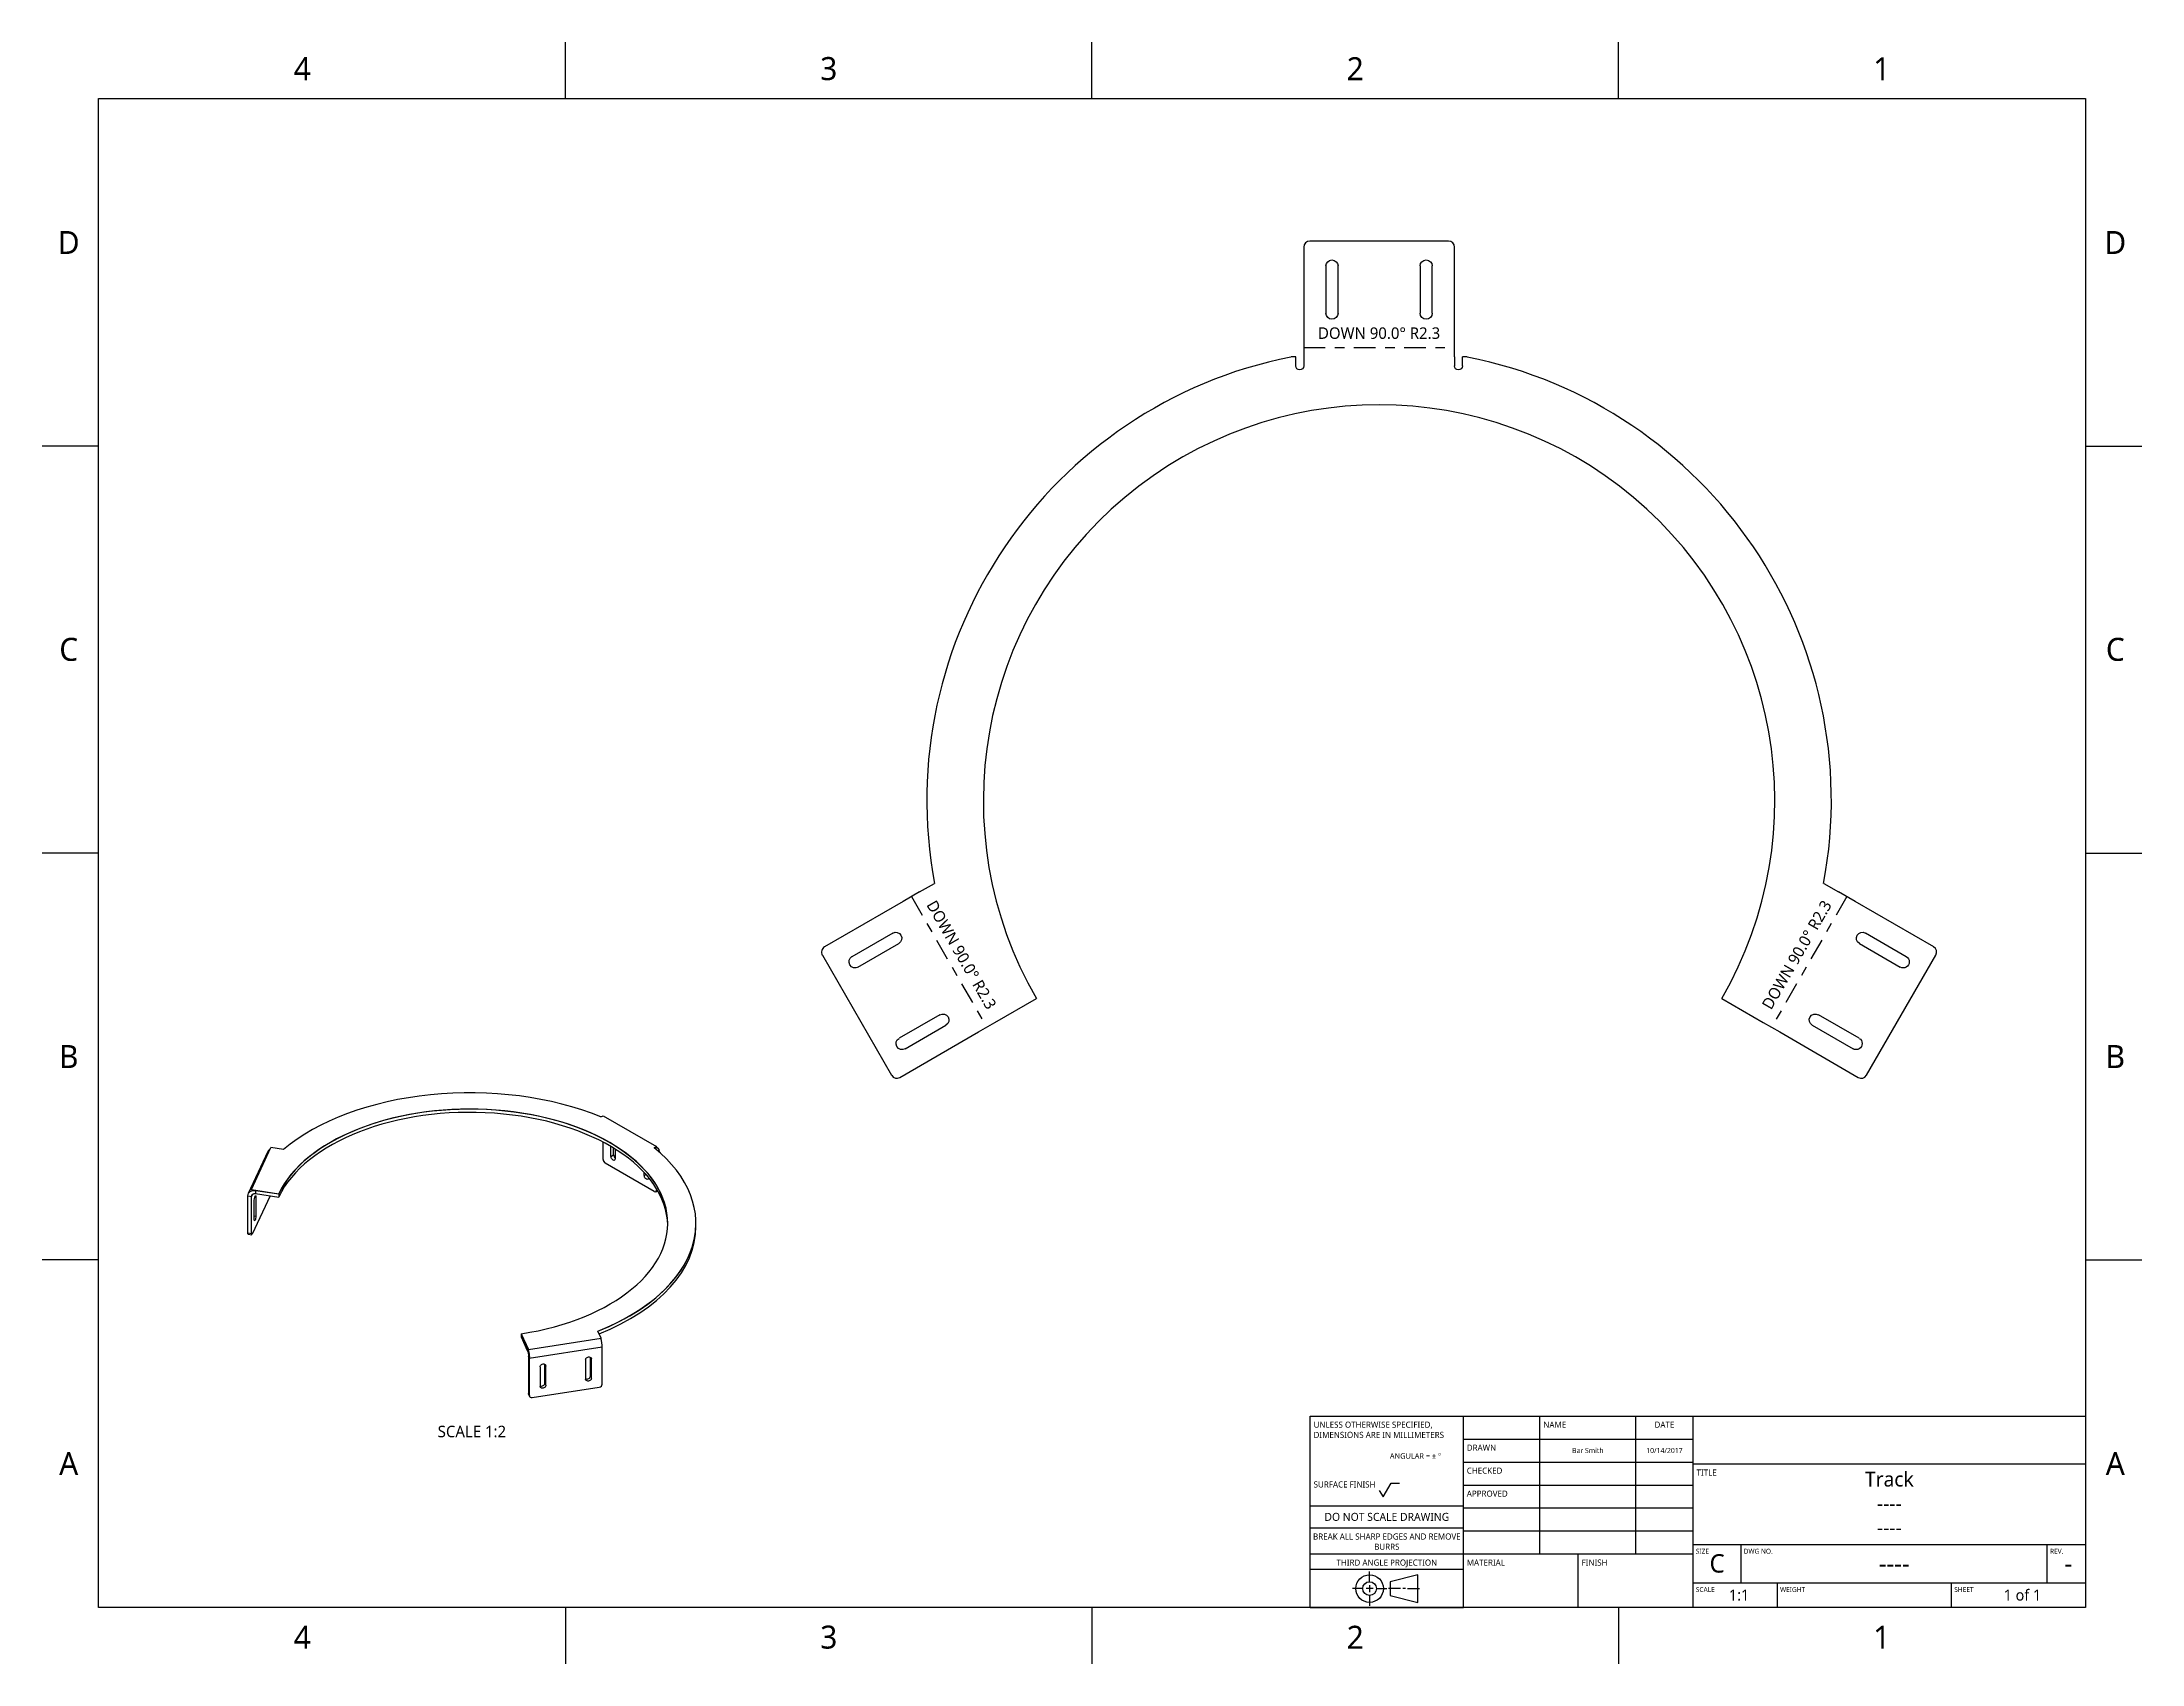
# Model space of a CAD drawing. Extents: x 0 to 22, y 0 to 17.
import ezdxf

# ---------------------------------------------------------------- set-up
doc = ezdxf.new("R2010")
doc.units = 0
doc.header["$LTSCALE"] = 0.5
doc.linetypes.add('CENTER', pattern=[0.72, 0.45, -0.09, 0.09, -0.09])
for name, color, linetype in [('ANNOTATION_TEXT', 7, 'CONTINUOUS'), ('BORDER_FRAME', 7, 'CONTINUOUS'), ('BORDER_ZONES', 7, 'CONTINUOUS'), ('SHEETMETAL_BEND_LINES_DOWN', 7, 'CENTER'), ('TANGENT_LINES', 7, 'CONTINUOUS'), ('TITLE_BLOCK', 7, 'CONTINUOUS'), ('VISIBLE', 7, 'CONTINUOUS')]:
    doc.layers.add(name, color=color, linetype=linetype)
doc.styles.add('ONSHAPE-STANDARD', font='NotoSans-Regular.ttf')
doc.styles.add('ONSHAPE-STANDARD-DIMENSION', font='')
doc.styles.add('ONSHAPE-STANDARD-FIELDS', font='')
doc.styles.get('ONSHAPE-STANDARD-DIMENSION').set_extended_font_data('Noto Sans')
doc.styles.get('ONSHAPE-STANDARD-FIELDS').set_extended_font_data('Noto Sans')

msp = doc.modelspace()

# ---------------------------------------------------------------- linework, layer by layer
at = {"layer": 'BORDER_FRAME'}
for p, q in [((0.62, 0.62), (0.62, 16.38)), ((0.62, 16.38), (21.38, 16.38)), ((21.38, 16.38), (21.38, 0.62)), ((21.38, 0.62), (0.62, 0.62))]:
    msp.add_line(p, q, dxfattribs=at)
at = {"layer": 'BORDER_ZONES'}
for p, q in [((5.5, 16.38), (5.5, 16.969)), ((11, 16.38), (11, 16.969)), ((16.5, 16.38), (16.5, 16.969)), ((0.62, 12.75), (0.031, 12.75)), ((21.38, 12.75), (21.969, 12.75)), ((0.62, 8.5), (0.031, 8.5)), ((21.38, 8.5), (21.969, 8.5)), ((0.62, 4.25), (0.031, 4.25)), ((21.38, 4.25), (21.969, 4.25)), ((5.5, 0.62), (5.5, 0.031)), ((11, 0.62), (11, 0.031)), ((16.5, 0.62), (16.5, 0.031))]:
    msp.add_line(p, q, dxfattribs=at)
at = {"layer": 'SHEETMETAL_BEND_LINES_DOWN'}
for p, q in [((13.212, 13.779), (14.787, 13.779)), ((9.113, 8.044), (9.901, 6.68)), ((18.885, 8.044), (18.098, 6.68))]:
    msp.add_line(p, q, dxfattribs=at)
at = {"layer": 'TANGENT_LINES'}
for p, q in [((5.975, 5.332), (6.003, 5.348)), ((6.477, 5.381), (6.476, 5.38)), ((6.323, 5.131), (6.341, 5.142)), ((2.181, 4.92), (2.219, 4.914)), ((2.23, 4.937), (2.219, 4.914)), ((2.266, 4.908), (2.255, 4.91)), ((2.263, 4.977), (2.263, 4.945)), ((6.45, 4.978), (6.458, 4.982)), ((2.249, 4.71), (2.266, 4.707)), ((2.181, 4.533), (2.219, 4.527)), ((5.101, 3.338), (5.101, 3.306)), ((5.883, 3.34), (5.122, 3.222)), ((5.122, 3.222), (5.112, 3.244)), ((5.296, 3.143), (5.288, 3.158)), ((5.771, 3.216), (5.764, 3.232)), ((5.112, 2.857), (5.122, 2.835)), ((5.285, 2.964), (5.296, 2.942)), ((5.761, 3.037), (5.771, 3.015))]:
    msp.add_line(p, q, dxfattribs=at)
at = {"layer": 'TITLE_BLOCK'}
for p, q in [((13.28, 0.62), (13.28, 2.62)), ((13.28, 2.62), (14.88, 2.62)), ((14.88, 0.62), (14.88, 2.62)), ((14.88, 2.62), (17.28, 2.62)), ((15.68, 1.18), (15.68, 2.62)), ((16.68, 1.18), (16.68, 2.62)), ((17.28, 0.62), (17.28, 2.62)), ((17.28, 2.62), (21.38, 2.62)), ((14.88, 2.38), (17.28, 2.38)), ((14.88, 2.14), (17.28, 2.14)), ((17.28, 2.12), (21.38, 2.12)), ((14, 1.844), (14.04, 1.775)), ((14.04, 1.775), (14.124, 1.92)), ((14.124, 1.92), (14.212, 1.92)), ((14.88, 1.9), (17.28, 1.9)), ((13.28, 1.684), (14.88, 1.684)), ((14.88, 1.66), (17.28, 1.66)), ((13.28, 1.452), (14.88, 1.452)), ((14.88, 1.42), (17.28, 1.42)), ((13.28, 1.18), (14.88, 1.18)), ((14.88, 1.18), (17.28, 1.18)), ((16.08, 0.62), (16.08, 1.18)), ((17.28, 1.28), (21.38, 1.28)), ((17.78, 0.88), (17.78, 1.28)), ((20.98, 0.88), (20.98, 1.28)), ((13.28, 1.02), (14.88, 1.02)), ((13.9, 0.89), (13.9, 0.998)), ((14.404, 0.962), (14.116, 0.89)), ((14.116, 0.89), (14.116, 0.746)), ((14.404, 0.674), (14.404, 0.962)), ((17.28, 0.88), (21.38, 0.88)), ((18.16, 0.62), (18.16, 0.88)), ((19.98, 0.62), (19.98, 0.88)), ((13.828, 0.818), (13.72, 0.818)), ((13.936, 0.818), (13.864, 0.818)), ((13.9, 0.854), (13.9, 0.782)), ((13.9, 0.746), (13.9, 0.638)), ((13.972, 0.818), (14.08, 0.818)), ((14.224, 0.818), (14.098, 0.818)), ((14.116, 0.746), (14.404, 0.674)), ((14.274, 0.818), (14.246, 0.818)), ((14.296, 0.818), (14.422, 0.818)), ((13.28, 0.62), (14.88, 0.62))]:
    msp.add_line(p, q, dxfattribs=at)
for radius in [0.144, 0.072]:
    msp.add_circle((13.9, 0.818), radius, dxfattribs=at)
at = {"layer": 'VISIBLE'}
for p, q in [((13.212, 14.827), (13.212, 13.878)), ((14.724, 14.89), (13.275, 14.89)), ((14.787, 13.878), (14.787, 14.827)), ((13.444, 14.63), (13.444, 14.138)), ((13.57, 14.138), (13.57, 14.63)), ((14.428, 14.63), (14.428, 14.138)), ((14.554, 14.138), (14.554, 14.63)), ((13.212, 13.878), (13.212, 13.68)), ((14.787, 13.68), (14.787, 13.878)), ((13.128, 13.68), (13.079, 13.68)), ((13.128, 13.586), (13.128, 13.68)), ((13.212, 13.68), (13.212, 13.586)), ((14.787, 13.68), (14.787, 13.586)), ((14.87, 13.586), (14.87, 13.68)), ((14.92, 13.68), (14.87, 13.68)), ((9.199, 8.093), (9.354, 8.183)), ((18.644, 8.183), (18.8, 8.093)), ((9.027, 7.994), (8.206, 7.52)), ((9.199, 8.093), (9.027, 7.994)), ((18.971, 7.994), (18.8, 8.093)), ((19.793, 7.52), (18.971, 7.994)), ((8.919, 7.663), (8.492, 7.417)), ((8.555, 7.308), (8.982, 7.554)), ((19.017, 7.554), (19.443, 7.308)), ((19.506, 7.417), (19.08, 7.663)), ((8.183, 7.434), (8.907, 6.179)), ((19.091, 6.179), (19.816, 7.434)), ((9.411, 6.811), (8.984, 6.565)), ((9.986, 6.729), (10.419, 6.979)), ((17.579, 6.979), (18.012, 6.729)), ((19.014, 6.565), (18.588, 6.811)), ((8.993, 6.156), (9.815, 6.631)), ((9.047, 6.456), (9.474, 6.702)), ((9.815, 6.631), (9.986, 6.729)), ((18.012, 6.729), (18.184, 6.631)), ((18.184, 6.631), (19.005, 6.156)), ((18.525, 6.702), (18.951, 6.456)), ((5.869, 5.744), (5.893, 5.757)), ((5.893, 5.757), (6.45, 5.436)), ((2.39, 5.382), (2.186, 4.943)), ((2.219, 4.985), (2.423, 5.424)), ((2.553, 5.404), (2.423, 5.424)), ((5.893, 5.299), (5.893, 5.481)), ((5.975, 5.332), (5.975, 5.435)), ((6.003, 5.348), (6.003, 5.418)), ((6.02, 5.408), (6.02, 5.306)), ((6.45, 5.436), (6.426, 5.422)), ((6.427, 5.421), (6.45, 5.434)), ((6.46, 5.42), (6.442, 5.43)), ((6.45, 5.434), (6.45, 5.436)), ((6.477, 5.381), (6.477, 5.379)), ((6.427, 4.965), (5.915, 5.261)), ((6.323, 5.131), (6.323, 5.162)), ((6.368, 5.111), (6.368, 5.105)), ((2.181, 4.533), (2.181, 4.92)), ((2.219, 4.984), (2.219, 4.985)), ((2.219, 4.985), (2.504, 4.941)), ((2.219, 4.984), (2.504, 4.939)), ((2.219, 4.527), (2.219, 4.914)), ((2.414, 4.921), (2.227, 4.519)), ((2.249, 4.672), (2.249, 4.873)), ((2.263, 4.977), (2.504, 4.939)), ((2.263, 4.945), (2.504, 4.907)), ((2.266, 4.908), (2.266, 4.707)), ((2.504, 4.939), (2.504, 4.941)), ((2.504, 4.939), (2.504, 4.907)), ((6.443, 4.963), (6.463, 4.975)), ((6.45, 4.996), (6.45, 4.978)), ((6.863, 4.631), (6.863, 4.632)), ((6.863, 4.598), (6.863, 4.631)), ((2.185, 4.519), (2.223, 4.514)), ((5.036, 3.478), (5.036, 3.479)), ((5.036, 3.479), (5.112, 3.315)), ((5.036, 3.478), (5.101, 3.338)), ((5.036, 3.478), (5.036, 3.446)), ((5.036, 3.478), (5.112, 3.313)), ((5.036, 3.446), (5.101, 3.306)), ((5.112, 3.315), (5.873, 3.432)), ((5.873, 3.431), (5.112, 3.313)), ((5.112, 3.313), (5.112, 3.315)), ((5.873, 3.432), (5.838, 3.508)), ((5.873, 3.431), (5.873, 3.432)), ((5.883, 2.952), (5.883, 3.34)), ((5.112, 3.244), (5.112, 2.857)), ((5.122, 3.222), (5.122, 2.835)), ((5.235, 3.133), (5.235, 2.932)), ((5.285, 2.964), (5.285, 3.16)), ((5.296, 2.942), (5.296, 3.143)), ((5.71, 3.207), (5.71, 3.006)), ((5.761, 3.037), (5.761, 3.234)), ((5.771, 3.015), (5.771, 3.216)), ((5.153, 2.814), (5.853, 2.922)), ((5.114, 2.848), (5.124, 2.826))]:
    msp.add_line(p, q, dxfattribs=at)
for centre, radius, start, end in [((13.275, 14.827), 0.063, 90, 180), ((14.724, 14.827), 0.063, 0, 90), ((13.999, 9.046), 4.724, 101.2359, 190.5288), ((13.999, 9.046), 4.724, 349.4712, 78.7641), ((13.999, 9.046), 4.134, 330, 210), ((8.237, 7.465), 0.063, 120, 210), ((19.761, 7.465), 0.063, 330, 60), ((8.962, 6.211), 0.063, 210, 300), ((19.037, 6.211), 0.063, 240, 330)]:
    msp.add_arc(centre, radius, start, end, dxfattribs=at)
at = {"layer": 'VISIBLE', "extrusion": (1.40602e-33, 0, -1)}
for centre, start, end in [((-13.507, 14.63), 0, 180), ((-14.491, 14.63), 0, 180), ((-13.507, 14.138), 180, 0), ((-14.491, 14.138), 180, 0)]:
    msp.add_arc(centre, 0.063, start, end, dxfattribs=at)
at = {"layer": 'VISIBLE', "extrusion": (0, 0, -1)}
for centre in [(-13.17, 13.586), (-14.828, 13.586)]:
    msp.add_arc(centre, 0.0418, 180, 0, dxfattribs=at)
at = {"layer": 'VISIBLE', "extrusion": (1.13505e-16, -1.41638e-16, -1)}
for centre, start, end in [((-8.95, 7.609), 60, 240), ((-8.524, 7.363), 240, 60), ((-9.442, 6.756), 60, 240), ((-9.016, 6.51), 240, 60)]:
    msp.add_arc(centre, 0.063, start, end, dxfattribs=at)
at = {"layer": 'VISIBLE', "extrusion": (-1.96771e-16, -3.08172e-16, -1)}
for centre, start, end in [((-19.048, 7.609), 300, 120), ((-19.475, 7.363), 120, 300), ((-18.556, 6.756), 300, 120), ((-18.983, 6.51), 120, 300)]:
    msp.add_arc(centre, 0.063, start, end, dxfattribs=at)
at = {"layer": 'VISIBLE'}
for centre, major_axis, ratio, start_param, end_param in [((4.501, 4.632), (-2.362, 0), 0.57735, 4.094439, 5.681549), ((4.501, 4.631), (-2.067, 0), 0.57735, 3.141593, 6.021386), ((4.501, 4.631), (-2.067, 0), 0.57735, 3.141593, 6.021386), ((4.501, 4.632), (-2.067, 0), 0.57735, 1.832596, 6.021386), ((4.501, 4.598), (-2.067, 0), 0.57735, 3.155062, 6.021386), ((2.467, 5.347), (0.0768, -0.0356), 0.788675, 2.594443, 3.141593), ((4.501, 4.632), (-2.362, 0), 0.57735, 2.172433, 3.759543), ((5.915, 5.286), (0.0157, -0.0273), 0.57735, 3.926991, 5.497787), ((6.025, 5.335), (0.0157, -0.0273), 0.57735, 3.926991, 5.245107), ((6.427, 4.991), (0.0157, -0.0273), 0.57735, 5.497787, 7.068583), ((4.501, 4.631), (-2.362, 0), 0.57735, 2.172433, 3.141593), ((4.501, 4.631), (-2.362, 0), 0.57735, 2.172433, 3.141593), ((2.227, 4.545), (0.0048, 0.0311), 0.211325, 2.202711, 3.773507), ((4.501, 4.598), (-2.362, 0), 0.57735, 2.179235, 3.141593), ((5.861, 3.387), (0.0129, -0.0837), 0.211325, 0.938882, 2.083973), ((5.255, 2.959), (0.0286, 0.0133), 0.788675, 3.633931, 5.932306), ((5.73, 3.033), (0.0286, 0.0133), 0.788675, 3.633931, 5.932306), ((5.853, 2.948), (0.0286, 0.0133), 0.788675, 4.36151, 5.932306), ((5.153, 2.839), (0.0286, 0.0133), 0.788675, 2.790713, 4.36151)]:
    msp.add_ellipse(centre, major_axis=major_axis, ratio=ratio, start_param=start_param, end_param=end_param, dxfattribs=at)
at = {"layer": 'VISIBLE', "extrusion": (0, 0, -1)}
for centre, major_axis, ratio, start_param, end_param in [((5.997, 5.319), (-0.0157, 0.0273), 0.57735, 2.356194, 5.497787), ((6.418, 5.347), (-0.0423, -0.0733), 0.57735, 2.534101, 3.926991), ((6.345, 5.118), (-0.0157, 0.0273), 0.57735, 2.356194, 5.497787), ((2.263, 4.908), (-0.0768, 0.0356), 0.788675, 5.932306, 7.503102), ((2.263, 4.908), (-0.0411, 0.0191), 0.788675, 5.932306, 7.503102), ((2.257, 4.891), (-0.0048, -0.0311), 0.211325, 0.938882, 4.080475), ((2.257, 4.69), (-0.0048, -0.0311), 0.211325, 4.080475, 7.222067), ((2.189, 4.551), (-0.0048, -0.0311), 0.211325, 0, 0.938882), ((5.101, 3.269), (-0.0129, 0.0837), 0.211325, 0.631914, 2.202711), ((5.101, 3.269), (-0.0069, 0.0447), 0.211325, 0.631914, 2.202711), ((5.265, 3.138), (-0.0286, -0.0133), 0.788675, 0.350879, 3.492472), ((5.74, 3.212), (-0.0286, -0.0133), 0.788675, 0.350879, 3.492472), ((5.143, 2.861), (-0.0286, -0.0133), 0.788675, 0, 0.350879), ((5.265, 2.937), (-0.0286, -0.0133), 0.788675, 3.492472, 6.634065), ((5.74, 3.011), (-0.0286, -0.0133), 0.788675, 3.492472, 6.634065)]:
    msp.add_ellipse(centre, major_axis=major_axis, ratio=ratio, start_param=start_param, end_param=end_param, dxfattribs=at)

# ---------------------------------------------------------------- texts
at = {"layer": 'ANNOTATION_TEXT', "insert": (4.522, 2.519), "char_height": 0.12, "attachment_point": 2, "style": 'ONSHAPE-STANDARD'}
msp.add_mtext('SCALE 1:2', dxfattribs=at)
at = {"layer": 'BORDER_ZONES', "char_height": 0.24, "attachment_point": 5, "style": 'ONSHAPE-STANDARD'}
for s, insert in [('4', (2.75, 16.69)), ('3', (8.25, 16.69)), ('2', (13.75, 16.69)), ('1', (19.25, 16.69)), ('D', (0.31, 14.875)), ('D', (21.69, 14.875)), ('C', (0.31, 10.625)), ('C', (21.69, 10.625)), ('B', (0.31, 6.375)), ('B', (21.69, 6.375)), ('A', (0.31, 2.125)), ('A', (21.69, 2.125)), ('4', (2.75, 0.31)), ('3', (8.25, 0.31)), ('2', (13.75, 0.31)), ('1', (19.25, 0.31))]:
    msp.add_mtext(s, dxfattribs=dict(at, insert=insert))
at = {"layer": 'SHEETMETAL_BEND_LINES_DOWN', "insert": (13.999, 13.989), "char_height": 0.12, "attachment_point": 2, "style": 'ONSHAPE-STANDARD-DIMENSION'}
msp.add_mtext('DOWN 90.0° R2.3', dxfattribs=at)
at = {"layer": 'SHEETMETAL_BEND_LINES_DOWN', "char_height": 0.12, "attachment_point": 2, "style": 'ONSHAPE-STANDARD-DIMENSION'}
for insert, rotation in [((9.689, 7.467), 300), ((18.31, 7.467), 60)]:
    msp.add_mtext('DOWN 90.0° R2.3', dxfattribs=dict(at, insert=insert, rotation=rotation))
at = {"layer": 'TITLE_BLOCK'}
for s, insert, char_height, width, attachment_point, style in [('UNLESS OTHERWISE SPECIFIED, DIMENSIONS ARE IN MILLIMETERS', (13.315, 2.562), 0.064, 1.6, 1, 'ONSHAPE-STANDARD'), ('NAME', (15.715, 2.562), 0.064, 1, 1, 'ONSHAPE-STANDARD'), ('DATE', (16.98, 2.562), 0.064, 0.6, 2, 'ONSHAPE-STANDARD'), ('^JANGULAR = ± °^J', (14.112, 2.328), 0.0576, 0.8, 1, 'ONSHAPE-STANDARD'), ('DRAWN', (14.915, 2.322), 0.064, 0.8, 1, 'ONSHAPE-STANDARD'), ('Bar Smith', (16.18, 2.26), 0.0538, 1, 5, 'ONSHAPE-STANDARD-FIELDS'), ('10/14/2017', (16.98, 2.26), 0.0538, 0.6, 5, 'ONSHAPE-STANDARD-FIELDS'), ('CHECKED', (14.915, 2.082), 0.064, 0.8, 1, 'ONSHAPE-STANDARD'), ('TITLE', (17.315, 2.062), 0.064, 0.5, 1, 'ONSHAPE-STANDARD'), ('Track}', (19.33, 1.96), 0.1536, 3.7, 5, 'ONSHAPE-STANDARD-FIELDS'), ('SURFACE FINISH', (13.315, 1.938), 0.064, 0.8, 1, 'ONSHAPE-STANDARD'), ('APPROVED', (14.915, 1.842), 0.064, 0.8, 1, 'ONSHAPE-STANDARD'), ('DO NOT SCALE DRAWING', (14.08, 1.609), 0.0832, 1.6, 2, 'ONSHAPE-STANDARD'), ('----', (19.33, 1.708), 0.1536, 3.7, 5, 'ONSHAPE-STANDARD-FIELDS'), ('BREAK ALL SHARP EDGES AND REMOVE BURRS', (14.08, 1.394), 0.064, 1.6, 2, 'ONSHAPE-STANDARD'), ('----', (19.33, 1.456), 0.1536, 3.7, 5, 'ONSHAPE-STANDARD-FIELDS'), ('THIRD ANGLE PROJECTION', (14.08, 1.122), 0.064, 1.6, 2, 'ONSHAPE-STANDARD'), ('MATERIAL', (14.915, 1.122), 0.064, 1.2, 1, 'ONSHAPE-STANDARD'), ('FINISH', (16.115, 1.122), 0.064, 1.2, 1, 'ONSHAPE-STANDARD'), ('SIZE', (17.308, 1.234), 0.0512, 0.5, 1, 'ONSHAPE-STANDARD'), ('C', (17.53, 1.08), 0.192, 0.5, 5, 'ONSHAPE-STANDARD-FIELDS'), ('DWG NO.', (17.808, 1.234), 0.0512, 3.2, 1, 'ONSHAPE-STANDARD'), ('REV.', (21.008, 1.234), 0.0512, 0.4, 1, 'ONSHAPE-STANDARD'), ('----', (19.38, 1.08), 0.192, 3.2, 5, 'ONSHAPE-STANDARD-FIELDS'), ('-', (21.2, 1.08), 0.192, 0.36, 5, 'ONSHAPE-STANDARD-FIELDS'), ('SCALE', (17.308, 0.834), 0.0512, 0.88, 1, 'ONSHAPE-STANDARD'), ('1:1', (17.76, 0.75), 0.1152, 0.8, 5, 'ONSHAPE-STANDARD-FIELDS'), ('WEIGHT', (18.188, 0.834), 0.0512, 1.82, 1, 'ONSHAPE-STANDARD'), ('SHEET', (20.008, 0.834), 0.0512, 1.4, 1, 'ONSHAPE-STANDARD'), ('1 of 1', (20.72, 0.75), 0.1152, 1.32, 5, 'ONSHAPE-STANDARD-FIELDS')]:
    msp.add_mtext(s, dxfattribs=dict(at, insert=insert, char_height=char_height, width=width, attachment_point=attachment_point, style=style))

doc.saveas('drawing.dxf')
